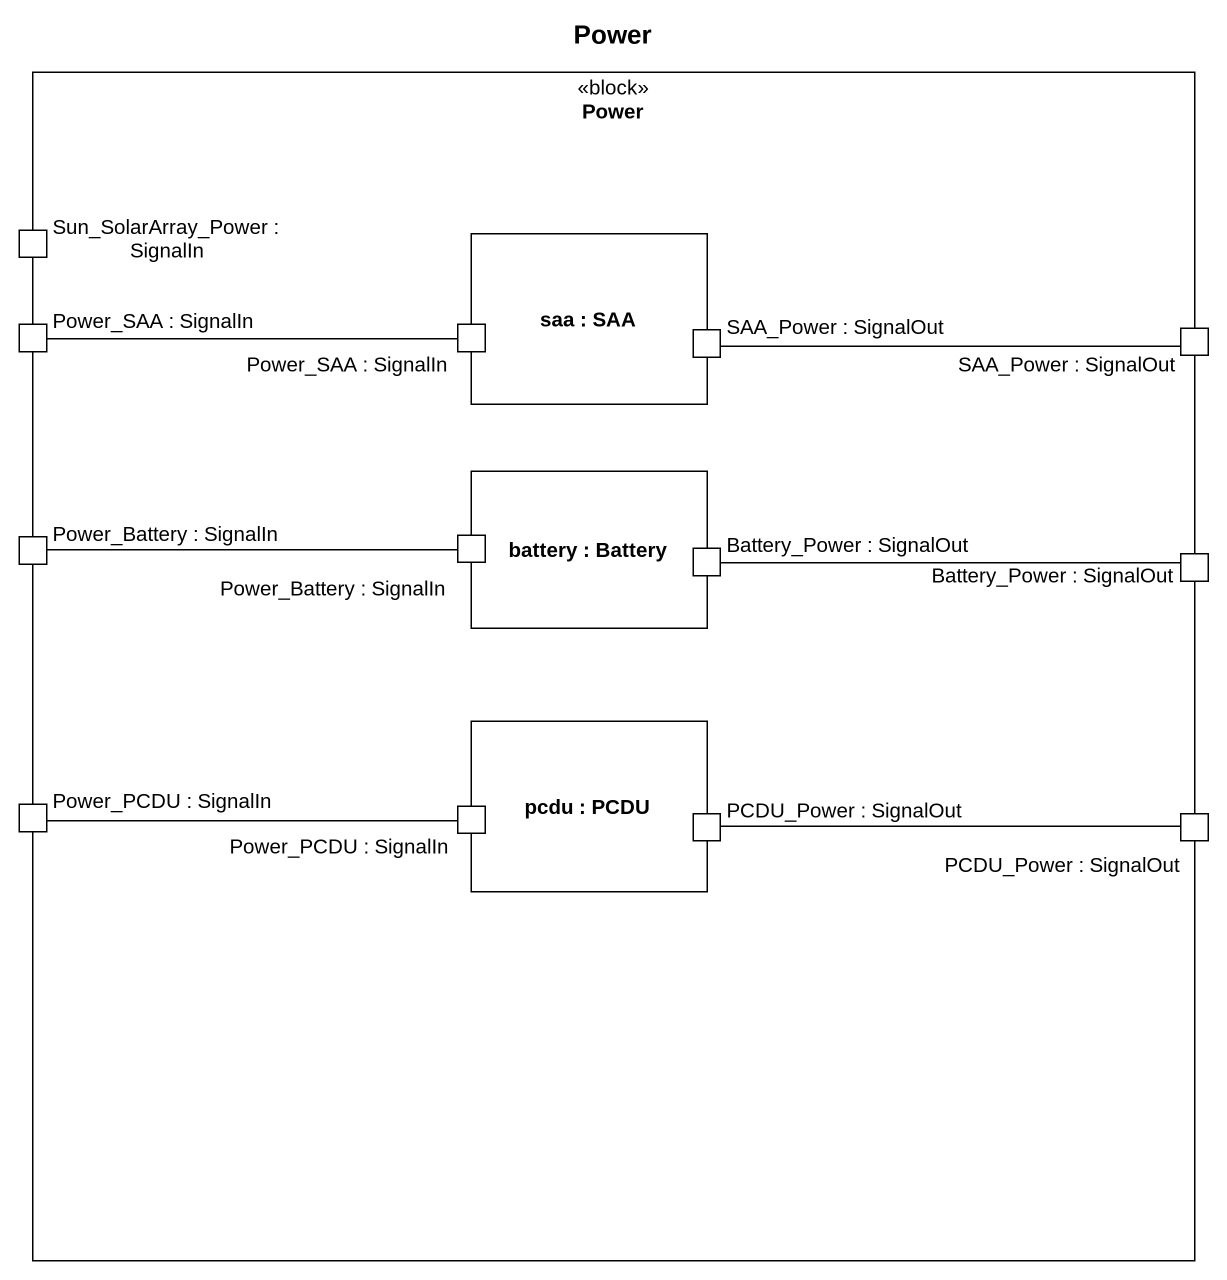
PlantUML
@startuml
title Power
rectangle Power <<block>> {
  port "Sun_SolarArray_Power : SignalIn" as Sun_SolarArray_Power
  rectangle "saa : SAA" as saa {
    port "Power_SAA : SignalIn" as Power_SAA_SignalIn_2
    port "SAA_Power : SignalOut" as SAA_Power_SignalOut
  }
  port "Power_SAA : SignalIn" as Power_SAA_SignalIn
  port "SAA_Power : SignalOut" as SAA_Power_SignalOut_2
  rectangle "battery : Battery" as battery {
    port "Power_Battery : SignalIn" as Power_Battery_SignalIn_2
    port "Battery_Power : SignalOut" as Battery_Power_SignalOut
  }
  port "Power_Battery : SignalIn" as Power_Battery_SignalIn
  port "Battery_Power : SignalOut" as Battery_Power_SignalOut_2
  rectangle "pcdu : PCDU" as pcdu {
    port "Power_PCDU : SignalIn" as Power_PCDU_SignalIn_2
    port "PCDU_Power : SignalOut" as PCDU_Power_SignalOut
  }
  port "Power_PCDU : SignalIn" as Power_PCDU_SignalIn
  port "PCDU_Power : SignalOut" as PCDU_Power_SignalOut_2
}
Power_SAA_SignalIn -right- Power_SAA_SignalIn_2
SAA_Power_SignalOut -right- SAA_Power_SignalOut_2
Power_Battery_SignalIn -right- Power_Battery_SignalIn_2
Battery_Power_SignalOut -right- Battery_Power_SignalOut_2
Power_PCDU_SignalIn -right- Power_PCDU_SignalIn_2
PCDU_Power_SignalOut -right- PCDU_Power_SignalOut_2
@enduml
